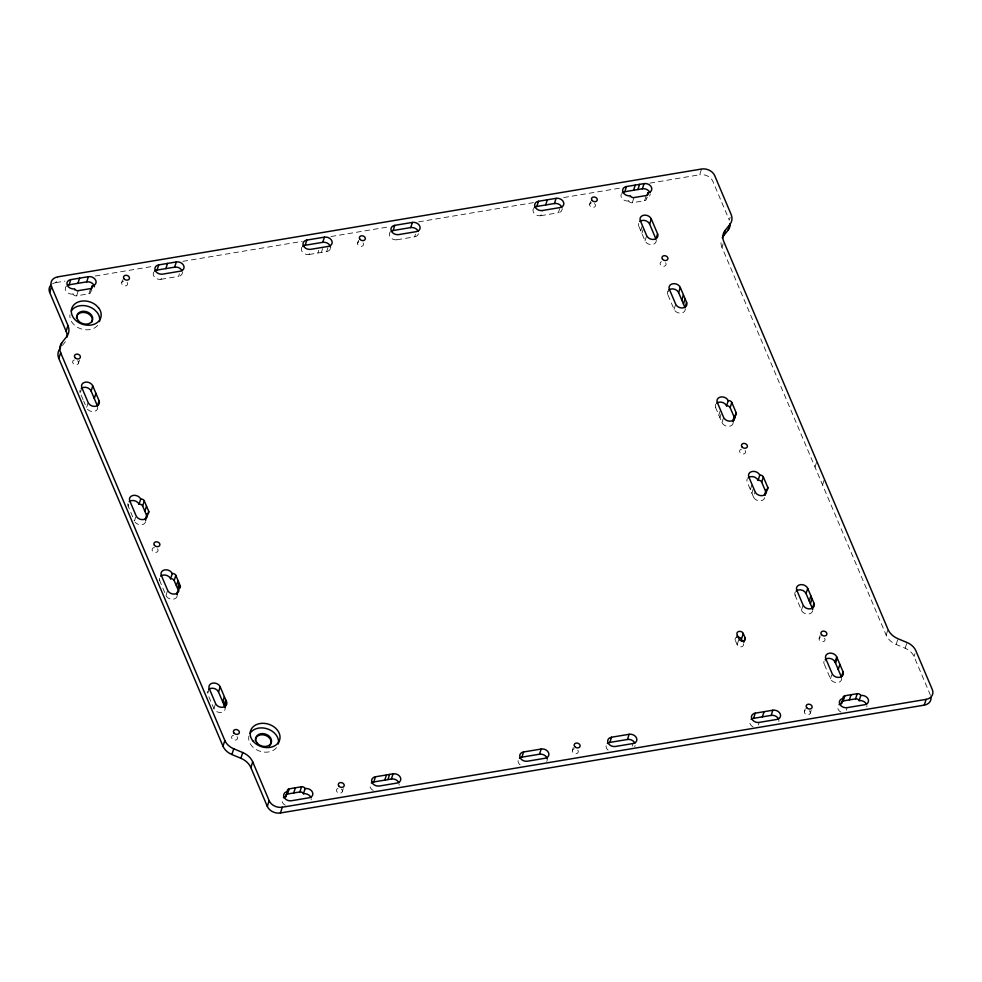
<?xml version="1.0" encoding="UTF-8"?>
<svg xmlns="http://www.w3.org/2000/svg" width="982" height="982" viewBox="0 0 982 982"><rect width="100%" height="100%" fill="white"/><g stroke="black" fill="none" stroke-linecap="round" stroke-linejoin="round"><path stroke-width="0.74" stroke-dasharray="4.91 3.68" d="M52.463 283.859A10.471 8.101 17.7 0 1 55.9 282.62L57.729 276.875M91.964 290.697A5.904 4.566 17.7 0 1 90.614 291.089A2.86 2.21 17.7 0 1 88.92 293.778L76.608 295.84A2.86 2.21 17.7 0 1 73.024 294.048L74.681 288.868M76.608 295.84L78.265 290.66M88.92 293.778L90.577 288.598M78.535 363.07L79.456 360.198M83.077 399.649L80.217 392.874L81.862 387.706M121.694 282.681L122.615 279.809M88.171 402.595L86.514 407.776L83.654 401M153.781 272.075A5.904 4.566 17.7 0 0 154.739 277.305A5.904 4.566 17.7 0 0 160.974 279.305L161.809 276.728M160.974 279.305L178.577 276.359L179.399 273.782M135.7 517.109L134.46 520.988L128.151 506.098L129.796 500.918M177.153 596.086A5.904 4.566 17.7 0 1 171.924 599.265A5.904 4.566 17.7 0 1 165.995 595.485L159.685 580.583L161.343 575.415M165.995 595.485L167.652 590.305M301.904 247.255A5.904 4.566 17.7 0 0 302.849 252.497A5.904 4.566 17.7 0 0 309.097 254.498L309.919 251.908M317.886 253.025L318.708 250.435M321.396 252.435L322.636 248.556M309.097 254.498L326.687 251.552L327.927 247.673M209.276 688.628L207.632 693.808L213.941 708.697A5.904 4.566 17.7 0 0 219.87 712.49A5.904 4.566 17.7 0 0 225.087 709.311M357.583 243.168L358.504 240.295M213.941 708.697L215.586 703.529M390.664 231.605A5.904 4.566 17.7 0 0 390.333 237.227A5.904 4.566 17.7 0 0 397.047 239.768L397.87 237.178M397.047 239.768L414.637 236.822L415.46 234.232M342.362 791.517L343.283 788.644M533.57 208.454A5.904 4.566 17.7 0 0 534.515 213.683A5.904 4.566 17.7 0 0 540.763 215.696L542.408 210.516M540.763 215.696L558.353 212.75L559.998 207.57M589.691 204.33L590.612 201.457M647.654 197.615A5.904 4.566 17.7 0 1 646.303 198.008A2.86 2.21 17.7 0 1 644.609 200.684L632.298 202.746A2.86 2.21 17.7 0 1 628.713 200.954L630.358 195.786M632.298 202.746L633.942 197.578M644.609 200.684L646.266 195.516M656.258 240.222A5.904 4.566 17.7 0 1 651.704 244.604A5.904 4.566 17.7 0 1 645.027 240.823L638.717 225.921L639.54 223.344M640.743 230.696L642.388 225.516M641.872 233.372L643.112 229.493M645.027 240.823L646.672 235.655M649.838 183.131L699.712 174.771L701.541 169.027M685.264 308.753A5.904 4.566 17.7 0 1 680.722 313.135A5.904 4.566 17.7 0 1 674.045 309.355L667.735 294.453L669.38 289.285M674.045 309.355L675.69 304.187M730.191 217.255L729.282 220.128L712.858 181.339A10.471 8.101 17.7 0 0 699.712 174.771M930.47 695.317L914.046 656.528A15.233 11.784 17.7 0 0 905.159 648.243L896.173 644.487A17.136 13.269 17.7 0 1 886.169 635.158L721.979 247.39L723.808 241.646M572.371 750.432L573.279 747.56M733.137 423.181A5.904 4.566 17.7 0 1 727.908 426.36A5.904 4.566 17.7 0 1 721.979 422.579L715.669 407.677L716.504 405.087M718.824 415.128L720.064 411.249M719.929 417.718L721.169 413.839M721.979 422.579L723.636 417.399M632.199 746.111L633.022 743.534M750.371 489.613L752.016 484.445M751.881 493.185L753.12 489.306M764.671 497.665A5.904 4.566 17.7 0 1 759.454 500.845A5.904 4.566 17.7 0 1 753.525 497.064L755.17 491.896M743.313 643.701A3.327 2.578 17.7 0 1 741.349 646.831A3.327 2.578 17.7 0 1 737.163 644.732L735.273 640.264L737.101 634.519M737.163 644.732L738.992 638.987M815.011 467.101L816.84 461.356M822.572 484.973L824.414 479.228M812.617 610.89A5.904 4.566 17.7 0 1 807.388 614.069A5.904 4.566 17.7 0 1 801.459 610.288L795.15 595.387L796.39 591.508M758.325 724.986L759.147 722.408M801.459 610.288L803.116 605.108M819.135 638.496L820.044 635.624M804.393 711.569L805.301 708.697M841.709 678.218A5.904 4.566 17.7 0 1 837.155 682.6A5.904 4.566 17.7 0 1 830.477 678.82L824.168 663.918L825.825 658.75M810.273 713.141L811.193 710.268M830.477 678.82L831.717 674.941M846.275 710.256L847.098 707.666M886.169 635.158L887.998 629.413M896.173 644.487L898.002 638.742M905.159 648.243L906.987 642.498M914.046 656.528L914.966 653.656M62.394 345.468L64.812 342.436A17.136 13.269 17.7 0 0 65.389 341.638M55.9 282.62L64.959 281.098M95.193 276.04L154.125 266.159M182.848 261.347L302.235 241.351M330.959 236.539L388.381 226.928M418.602 221.858L533.471 202.623M563.693 197.554L621.127 187.93M753.525 497.064L747.216 482.162A5.904 4.566 17.7 0 1 747.425 478.627M721.979 247.39A17.136 13.269 17.7 0 1 721.218 240.516M745.056 450.505A3.044 2.357 17.7 0 1 744.074 453.844A3.044 2.357 17.7 0 1 739.876 452.248A3.044 2.357 17.7 0 1 741.582 449.191M824.536 638.214A3.044 2.357 17.7 0 1 823.775 641.467A3.044 2.357 17.7 0 1 819.614 640.362A3.044 2.357 17.7 0 1 820.375 637.109M735.273 640.264A3.327 2.578 17.7 0 1 736.488 637.367M809.266 710.747A3.044 2.357 17.7 0 1 809.61 714.184A3.044 2.357 17.7 0 1 805.4 713.951A3.044 2.357 17.7 0 1 805.044 710.526M577.772 750.15A3.044 2.357 17.7 0 1 576.79 753.489A3.044 2.357 17.7 0 1 572.592 751.893A3.044 2.357 17.7 0 1 574.298 748.836M341.355 789.135A3.044 2.357 17.7 0 1 341.122 792.916A3.044 2.357 17.7 0 1 336.605 791.21A3.044 2.357 17.7 0 1 339.171 788.313M237.006 736.635A3.044 2.357 17.7 0 1 236.036 739.962A3.044 2.357 17.7 0 1 231.838 738.378A3.044 2.357 17.7 0 1 233.544 735.322M157.525 548.913A3.044 2.357 17.7 0 1 156.322 552.326A3.044 2.357 17.7 0 1 152.185 550.251A3.044 2.357 17.7 0 1 154.825 547.563M77.529 360.676A3.044 2.357 17.7 0 1 77.504 364.359A3.044 2.357 17.7 0 1 72.999 363.156A3.044 2.357 17.7 0 1 74.583 359.903M127.095 282.399A3.044 2.357 17.7 0 1 126.126 285.737A3.044 2.357 17.7 0 1 121.928 284.142A3.044 2.357 17.7 0 1 123.634 281.085M362.984 242.885A3.044 2.357 17.7 0 1 362.235 246.138A3.044 2.357 17.7 0 1 358.074 245.021A3.044 2.357 17.7 0 1 358.823 241.768M665.575 262.795A3.044 2.357 17.7 0 1 664.814 266.048A3.044 2.357 17.7 0 1 660.653 264.931A3.044 2.357 17.7 0 1 661.414 261.678M594.417 203.532A2.946 2.283 17.7 0 1 594.392 207.104A2.946 2.283 17.7 0 1 590.035 205.938A2.946 2.283 17.7 0 1 591.569 202.783M628.713 200.954A5.904 4.566 17.7 0 1 622.465 198.953A5.904 4.566 17.7 0 1 621.52 193.724M650.121 193.712A5.904 4.566 17.7 0 1 649.581 196.007M638.717 225.921A5.904 4.566 17.7 0 1 638.472 223.491M562.17 208.442A5.904 4.566 17.7 0 1 558.353 212.75M667.735 294.453A5.904 4.566 17.7 0 1 667.944 290.918M715.669 407.677A5.904 4.566 17.7 0 1 715.89 404.142M795.15 595.387A5.904 4.566 17.7 0 1 795.371 591.851M824.168 663.918A5.904 4.566 17.7 0 1 823.923 661.487M841.022 712.134A5.904 4.566 17.7 0 1 838.26 705.604M866.861 705.592A5.904 4.566 17.7 0 1 866.787 706.794M753.071 726.864A5.904 4.566 17.7 0 1 750.309 720.334M778.91 720.322A5.904 4.566 17.7 0 1 778.836 721.524M520.129 764.868A5.904 4.566 17.7 0 1 518.177 760.24M547.17 760.338A5.904 4.566 17.7 0 1 546.704 761.431M608.079 750.125A5.904 4.566 17.7 0 1 606.594 744.405M635.121 745.596A5.904 4.566 17.7 0 1 634.654 746.701M373.295 790.485A5.904 4.566 17.7 0 1 370.521 783.955M399.122 783.943A5.904 4.566 17.7 0 1 399.06 785.146M285.332 805.215A5.904 4.566 17.7 0 1 282.57 798.685M311.171 798.673A5.904 4.566 17.7 0 1 311.098 799.876M207.312 692.58A5.904 4.566 17.7 0 1 207.386 691.377M159.685 580.583A5.904 4.566 17.7 0 1 159.44 578.153M128.151 506.098A5.904 4.566 17.7 0 1 127.906 503.668M145.618 521.602A5.904 4.566 17.7 0 1 141.138 524.781A5.904 4.566 17.7 0 1 135.148 522.154M80.217 392.874A5.904 4.566 17.7 0 1 79.959 390.443M97.746 407.174A5.904 4.566 17.7 0 1 93.928 411.47A5.904 4.566 17.7 0 1 87.214 408.929M73.024 294.048A5.904 4.566 17.7 0 1 66.31 291.507A5.904 4.566 17.7 0 1 66.653 285.885M182.394 272.051A5.904 4.566 17.7 0 1 178.577 276.359M330.431 248.446A5.904 4.566 17.7 0 1 326.687 251.552M418.381 233.716A5.904 4.566 17.7 0 1 414.637 236.822M276.531 747.658A15.233 11.784 17.7 0 1 258.438 750.69A15.233 11.784 17.7 0 1 248.9 736.119M97.697 325.3A15.233 11.784 17.7 0 1 80.229 328.577A15.233 11.784 17.7 0 1 69.906 314.792"/><path stroke-width="1.47" d="M67.034 337.133A17.136 13.269 17.7 0 0 66.113 331.216L49.689 292.427L51.53 286.683A10.471 8.101 17.7 0 1 57.729 276.875L701.541 169.027A10.471 8.101 17.7 0 1 714.687 175.594L731.111 214.383A15.233 11.784 17.7 0 1 729.945 224.362L728.116 230.107L723.28 236.171A17.136 13.269 17.7 0 0 722.212 237.804M67.77 285.197A5.904 4.566 17.7 0 1 69.121 284.805L70.765 279.637L88.355 276.691A5.904 4.566 17.7 0 1 95.77 280.398A5.904 4.566 17.7 0 1 92.271 285.922A2.86 2.21 17.7 0 1 90.577 288.598L78.265 290.66A2.86 2.21 17.7 0 1 74.681 288.868A5.904 4.566 17.7 0 1 67.267 285.161A5.904 4.566 17.7 0 1 70.765 279.637M77.909 283.332L79.567 278.164M51.53 286.683L67.954 325.472A17.136 13.269 17.7 0 1 66.641 336.691L61.817 342.755L59.976 348.512A15.233 11.784 17.7 0 0 58.822 358.479L223 746.246A15.233 11.784 17.7 0 0 231.899 754.532L240.885 758.288A17.136 13.269 17.7 0 1 250.889 767.617L267.313 806.406A10.471 8.101 17.7 0 0 280.459 812.973L924.271 705.125A10.471 8.101 17.7 0 0 931.046 697.49M66.113 331.216L67.954 325.472M58.822 358.479L60.651 352.734A15.233 11.784 17.7 0 1 61.817 342.755M69.121 284.805L86.711 281.859L88.355 276.691M91.031 289.8L92.271 285.922M99.072 400.766L97.427 405.947L91.117 391.045L92.762 385.877A5.904 4.566 17.7 0 0 85.36 382.17A5.904 4.566 17.7 0 0 81.862 387.706L88.171 402.595A5.904 4.566 17.7 0 0 95.573 406.303A5.904 4.566 17.7 0 0 99.072 400.766L92.762 385.877M94.272 398.496L95.917 393.328M154.604 271.142A5.904 4.566 17.7 0 1 157.071 270.075L158.716 264.907L176.306 261.949A5.904 4.566 17.7 0 1 183.72 265.656A5.904 4.566 17.7 0 1 180.222 271.192L162.631 274.138A5.904 4.566 17.7 0 1 155.217 270.431A5.904 4.566 17.7 0 1 158.716 264.907M165.86 268.602L167.517 263.434M157.071 270.075L174.661 267.129L176.306 261.949M147.054 516.483L142.648 506.061A2.86 2.21 17.7 0 0 139.063 504.269L140.708 499.102A5.904 4.566 17.7 0 0 133.294 495.394A5.904 4.566 17.7 0 0 129.796 500.918L136.105 515.82A5.904 4.566 17.7 0 0 143.519 519.527A5.904 4.566 17.7 0 0 147.018 513.991A2.86 2.21 17.7 0 0 148.712 511.315L144.293 500.894A2.86 2.21 17.7 0 0 140.708 499.102M142.648 506.061L144.293 500.894M144.845 511.278L146.502 506.098M145.68 520.386A5.904 4.566 17.7 0 0 145.361 519.159L147.018 513.991M147.472 515.194L148.712 511.315M179.276 583.517L177.632 588.684L174.182 580.546A2.86 2.21 17.7 0 0 170.598 578.754L172.243 573.586A5.904 4.566 17.7 0 0 164.841 569.879A5.904 4.566 17.7 0 0 161.343 575.415L167.652 590.305A5.904 4.566 17.7 0 0 175.054 594.012A5.904 4.566 17.7 0 0 178.552 588.488A2.86 2.21 17.7 0 0 180.246 585.8L175.827 575.378A2.86 2.21 17.7 0 0 172.243 573.586M174.182 580.546L175.827 575.378M176.392 585.763L178.037 580.595M177.226 594.883A5.904 4.566 17.7 0 0 176.907 593.656L178.552 588.488M179.424 588.39L180.246 585.8M302.714 246.335A5.904 4.566 17.7 0 1 305.181 245.267L306.826 240.087L324.428 237.141A5.904 4.566 17.7 0 1 331.83 240.848A5.904 4.566 17.7 0 1 328.332 246.384L310.742 249.33A5.904 4.566 17.7 0 1 303.34 245.623A5.904 4.566 17.7 0 1 306.826 240.087M305.181 245.267L322.771 242.321L324.428 237.141M225.16 708.096A5.904 4.566 17.7 0 0 224.841 706.88L218.532 691.979L220.189 686.811A5.904 4.566 17.7 0 0 212.775 683.104A5.904 4.566 17.7 0 0 209.276 688.628L215.586 703.529A5.904 4.566 17.7 0 0 223 707.236A5.904 4.566 17.7 0 0 226.498 701.7L220.189 686.811M222.73 701.872L224.375 696.704M224.056 705.002L225.7 699.835M224.841 706.88L226.498 701.7M223 746.246L224.841 740.502L60.651 352.734M391.793 230.917A5.904 4.566 17.7 0 1 393.131 230.525L394.789 225.357L412.379 222.411A5.904 4.566 17.7 0 1 419.78 226.118A5.904 4.566 17.7 0 1 416.282 231.642L398.692 234.6A5.904 4.566 17.7 0 1 391.29 230.893A5.904 4.566 17.7 0 1 394.789 225.357M231.899 754.532L233.728 748.787A15.233 11.784 17.7 0 1 224.841 740.502M240.885 758.288L242.714 752.543L233.728 748.787M393.131 230.525L410.722 227.579L412.379 222.411M250.889 767.617L252.718 761.872A17.136 13.269 17.7 0 0 242.714 752.543M267.313 806.406L269.142 800.661L252.718 761.872M280.459 812.973L282.288 807.229L926.1 699.38A10.471 8.101 17.7 0 0 932.311 689.573L915.887 650.784A15.233 11.784 17.7 0 0 906.987 642.498L898.002 638.742A17.136 13.269 17.7 0 1 887.998 629.413L723.808 241.646A17.136 13.269 17.7 0 1 725.121 230.426L729.945 224.362M283.393 797.765A5.904 4.566 17.7 0 1 285.86 796.684L287.505 791.517A2.86 2.21 17.7 0 1 289.199 788.841L301.511 786.778A2.86 2.21 17.7 0 1 305.095 788.571A5.904 4.566 17.7 0 1 312.509 792.278A5.904 4.566 17.7 0 1 309.011 797.801L291.421 800.76A5.904 4.566 17.7 0 1 284.007 797.053A5.904 4.566 17.7 0 1 287.505 791.517M286.351 794.536A2.86 2.21 17.7 0 1 287.542 794.008L289.199 788.841M293.704 792.977L295.349 787.809M287.542 794.008L299.866 791.946L301.511 786.778M310.852 797.445A5.904 4.566 17.7 0 0 303.45 793.738L305.095 788.571M534.38 207.533A5.904 4.566 17.7 0 1 536.847 206.453L538.504 201.285L556.094 198.339A5.904 4.566 17.7 0 1 563.496 202.047A5.904 4.566 17.7 0 1 559.998 207.57L542.408 210.516A5.904 4.566 17.7 0 1 535.006 206.809A5.904 4.566 17.7 0 1 538.504 201.285M545.648 204.98L547.293 199.812M536.847 206.453L554.437 203.507L556.094 198.339M371.343 783.035A5.904 4.566 17.7 0 1 373.811 781.954L375.455 776.787L393.046 773.841A5.904 4.566 17.7 0 1 400.46 777.548A5.904 4.566 17.7 0 1 396.961 783.071L379.371 786.017A5.904 4.566 17.7 0 1 371.957 782.31A5.904 4.566 17.7 0 1 375.455 776.787M384.784 780.113L386.429 774.945M387.951 779.585L389.596 774.417M373.811 781.954L391.401 779.008L393.046 773.841M622.342 192.791A5.904 4.566 17.7 0 1 624.798 191.723L626.455 186.555L644.045 183.609A5.904 4.566 17.7 0 1 651.447 187.304A5.904 4.566 17.7 0 1 647.948 192.84A2.86 2.21 17.7 0 1 646.266 195.516L633.942 197.578A2.86 2.21 17.7 0 1 630.358 195.786A5.904 4.566 17.7 0 1 622.956 192.079A5.904 4.566 17.7 0 1 626.455 186.555M633.599 190.25L635.244 185.082M637.919 189.526L639.564 184.358M624.798 191.723L642.388 188.777L644.045 183.609M647.126 195.43L647.948 192.84M657.584 233.826L655.927 238.994L649.63 224.092L651.275 218.925A5.904 4.566 17.7 0 0 643.861 215.218A5.904 4.566 17.7 0 0 640.374 220.754L646.672 235.655A5.904 4.566 17.7 0 0 654.086 239.363A5.904 4.566 17.7 0 0 657.584 233.826L651.275 218.925M519.453 758.214A5.904 4.566 17.7 0 1 521.921 757.147L523.566 751.979L541.156 749.033A5.904 4.566 17.7 0 1 548.57 752.728A5.904 4.566 17.7 0 1 545.071 758.264L527.481 761.21A5.904 4.566 17.7 0 1 520.067 757.503A5.904 4.566 17.7 0 1 523.566 751.979M686.602 302.358L684.945 307.526L678.636 292.624L680.293 287.456A5.904 4.566 17.7 0 0 672.879 283.749A5.904 4.566 17.7 0 0 669.38 289.285L675.69 304.187A5.904 4.566 17.7 0 0 683.104 307.882A5.904 4.566 17.7 0 0 686.602 302.358L680.293 287.456M681.79 300.075L683.447 294.907M521.921 757.147L539.511 754.201L541.156 749.033M683.46 304.003L685.105 298.835M723.28 236.171L725.121 230.426M607.404 743.484A5.904 4.566 17.7 0 1 609.871 742.417L611.528 737.237L629.118 734.291A5.904 4.566 17.7 0 1 636.52 737.998A5.904 4.566 17.7 0 1 633.022 743.534L615.432 746.48A5.904 4.566 17.7 0 1 608.03 742.773A5.904 4.566 17.7 0 1 611.528 737.237M736.23 412.894L734.585 418.074L730.166 407.64A2.86 2.21 17.7 0 0 726.582 405.848L728.227 400.681A5.904 4.566 17.7 0 0 720.825 396.974A5.904 4.566 17.7 0 0 717.326 402.51L723.636 417.399A5.904 4.566 17.7 0 0 731.038 421.106A5.904 4.566 17.7 0 0 734.536 415.582A2.86 2.21 17.7 0 0 736.23 412.894L731.811 402.473A2.86 2.21 17.7 0 0 728.227 400.681M730.166 407.64L731.811 402.473M609.871 742.417L627.461 739.471L629.118 734.291M733.21 421.978A5.904 4.566 17.7 0 0 732.891 420.75L734.536 415.582M767.777 487.391L766.12 492.559L761.701 482.125A2.86 2.21 17.7 0 0 758.116 480.333L759.773 475.165A5.904 4.566 17.7 0 0 752.359 471.458A5.904 4.566 17.7 0 0 748.861 476.994L755.17 491.896A5.904 4.566 17.7 0 0 762.584 495.591A5.904 4.566 17.7 0 0 766.083 490.067A2.86 2.21 17.7 0 0 767.777 487.391L763.358 476.957A2.86 2.21 17.7 0 0 759.773 475.165M761.701 482.125L763.358 476.957M766.083 490.067L764.426 495.235A2.86 2.21 17.7 0 0 765.371 494.891M742.367 641.467L741.422 639.233L743.264 633.488A3.327 2.578 17.7 0 0 739.078 631.401A3.327 2.578 17.7 0 0 737.101 634.519L738.992 638.987A3.327 2.578 17.7 0 0 743.178 641.074A3.327 2.578 17.7 0 0 745.154 637.956L743.264 633.488M743.779 642.265L745.154 637.956M751.12 719.413A5.904 4.566 17.7 0 1 753.587 718.333L755.244 713.165L772.834 710.219A5.904 4.566 17.7 0 1 780.236 713.926A5.904 4.566 17.7 0 1 776.737 719.462L759.147 722.408A5.904 4.566 17.7 0 1 751.746 718.701A5.904 4.566 17.7 0 1 755.244 713.165M762.388 716.86L764.033 711.692M812.691 609.687A5.904 4.566 17.7 0 0 812.372 608.459L806.062 593.558L807.707 588.39A5.904 4.566 17.7 0 0 800.305 584.683A5.904 4.566 17.7 0 0 796.807 590.219L803.116 605.108A5.904 4.566 17.7 0 0 810.518 608.815A5.904 4.566 17.7 0 0 814.017 603.292L807.707 588.39M753.587 718.333L771.177 715.387L772.834 710.219M809.217 601.009L810.862 595.841M810.396 603.795L812.04 598.627M812.372 608.459L814.017 603.292M843.035 671.811L841.39 676.991L835.081 662.089L836.725 656.921A5.904 4.566 17.7 0 0 829.324 653.214A5.904 4.566 17.7 0 0 825.825 658.75L832.135 673.64A5.904 4.566 17.7 0 0 839.536 677.347A5.904 4.566 17.7 0 0 843.035 671.811L836.725 656.921M835.547 663.206L837.204 658.038M838.235 669.54L839.88 664.372M839.07 704.683A5.904 4.566 17.7 0 1 841.537 703.603L843.194 698.435A2.86 2.21 17.7 0 1 844.888 695.759L857.2 693.697A2.86 2.21 17.7 0 1 860.784 695.489A5.904 4.566 17.7 0 1 868.186 699.196A5.904 4.566 17.7 0 1 864.688 704.72L847.098 707.666A5.904 4.566 17.7 0 1 839.696 703.971A5.904 4.566 17.7 0 1 843.194 698.435M842.04 701.443A2.86 2.21 17.7 0 1 843.231 700.927L844.888 695.759M849.393 699.896L851.038 694.728M843.231 700.927L855.543 698.865L857.2 693.697M866.541 704.364A5.904 4.566 17.7 0 0 859.127 700.657L860.784 695.489M924.271 705.125L926.1 699.38M49.689 292.427A10.471 8.101 17.7 0 1 50.72 285.296M730.129 223.65A15.233 11.784 17.7 0 1 728.116 230.107M738.071 637.097A3.327 2.578 17.7 0 1 741.422 639.233M76.51 318.413A8.089 6.26 17.7 0 1 85.839 312.73A8.089 6.26 17.7 0 1 91.608 322.44M255.332 740.759A8.089 6.26 17.7 0 1 265.668 735.408A8.089 6.26 17.7 0 1 269.314 746.05M282.288 807.229A10.471 8.101 17.7 0 1 269.142 800.661M642.388 188.777A5.904 4.566 17.7 0 1 649.802 192.484M639.748 221.466A5.904 4.566 17.7 0 1 649.63 224.092M554.437 203.507A5.904 4.566 17.7 0 1 561.851 207.214M668.767 289.997A5.904 4.566 17.7 0 1 678.636 292.624M734.082 420.222A2.86 2.21 17.7 0 1 732.891 420.75M716.713 403.221A5.904 4.566 17.7 0 1 726.582 405.848M748.247 477.706A5.904 4.566 17.7 0 1 758.116 480.333M796.193 590.931A5.904 4.566 17.7 0 1 806.062 593.558M825.199 659.462A5.904 4.566 17.7 0 1 835.081 662.089M855.543 698.865A2.86 2.21 17.7 0 1 859.127 700.657M841.537 703.603A2.86 2.21 17.7 0 1 841.819 701.664M771.177 715.387A5.904 4.566 17.7 0 1 778.591 719.094M539.511 754.201A5.904 4.566 17.7 0 1 547.244 759.135M627.461 739.471A5.904 4.566 17.7 0 1 634.875 743.165M391.401 779.008A5.904 4.566 17.7 0 1 398.802 782.715M299.866 791.946A2.86 2.21 17.7 0 1 303.45 793.738M285.86 796.684A2.86 2.21 17.7 0 1 285.958 794.978M208.663 689.352A5.904 4.566 17.7 0 1 218.532 691.979M160.729 576.127A5.904 4.566 17.7 0 1 170.598 578.754M177.239 593.582A2.86 2.21 17.7 0 1 176.907 593.656M129.182 501.642A5.904 4.566 17.7 0 1 139.063 504.269M145.704 519.085A2.86 2.21 17.7 0 1 145.361 519.159M81.248 388.418A5.904 4.566 17.7 0 1 91.117 391.045M86.711 281.859A5.904 4.566 17.7 0 1 94.432 286.793M174.661 267.129A5.904 4.566 17.7 0 1 182.063 270.836M322.771 242.321A5.904 4.566 17.7 0 1 330.504 247.243M410.722 227.579A5.904 4.566 17.7 0 1 418.136 231.286M250.091 733.284A15.233 11.784 17.7 0 1 268.184 729.147A15.233 11.784 17.7 0 1 278.323 743.963M71.269 310.938A15.233 11.784 17.7 0 1 94.456 309.698L97.071 312.337A15.233 11.784 17.7 0 1 99.501 321.605M98.544 307.734L95.917 305.095A15.233 11.784 17.7 0 0 71.833 308.188A15.233 11.784 17.7 0 0 88.785 325.238A15.233 11.784 17.7 0 0 98.544 307.734M252.791 740.809A15.233 11.784 17.7 0 0 278.606 742.208A15.233 11.784 17.7 0 0 263.851 723.329A15.233 11.784 17.7 0 0 252.791 740.809M741.975 446.896A3.044 2.357 17.7 0 0 747.13 447.178A3.044 2.357 17.7 0 0 744.184 443.41A3.044 2.357 17.7 0 0 741.975 446.896M821.455 634.605A3.044 2.357 17.7 0 0 826.611 634.888A3.044 2.357 17.7 0 0 823.665 631.119A3.044 2.357 17.7 0 0 821.455 634.605M806.701 707.678A3.044 2.357 17.7 0 0 811.869 707.961A3.044 2.357 17.7 0 0 808.923 704.18A3.044 2.357 17.7 0 0 806.701 707.678M574.691 746.541A3.044 2.357 17.7 0 0 579.846 746.823A3.044 2.357 17.7 0 0 576.9 743.043A3.044 2.357 17.7 0 0 574.691 746.541M338.802 786.054A3.044 2.357 17.7 0 0 343.958 786.337A3.044 2.357 17.7 0 0 341.012 782.568A3.044 2.357 17.7 0 0 338.802 786.054M233.925 733.026A3.044 2.357 17.7 0 0 239.092 733.308A3.044 2.357 17.7 0 0 236.134 729.528A3.044 2.357 17.7 0 0 233.925 733.026M154.444 545.317A3.044 2.357 17.7 0 0 159.612 545.599A3.044 2.357 17.7 0 0 156.654 541.818A3.044 2.357 17.7 0 0 154.444 545.317M74.963 357.608A3.044 2.357 17.7 0 0 80.131 357.89A3.044 2.357 17.7 0 0 77.185 354.109A3.044 2.357 17.7 0 0 74.963 357.608M124.014 278.79A3.044 2.357 17.7 0 0 129.17 279.072A3.044 2.357 17.7 0 0 126.224 275.291A3.044 2.357 17.7 0 0 124.014 278.79M359.903 239.277A3.044 2.357 17.7 0 0 365.058 239.559A3.044 2.357 17.7 0 0 362.113 235.778A3.044 2.357 17.7 0 0 359.903 239.277M662.494 259.187A3.044 2.357 17.7 0 0 667.65 259.469A3.044 2.357 17.7 0 0 664.704 255.688A3.044 2.357 17.7 0 0 662.494 259.187M591.999 200.377A2.946 2.283 17.7 0 0 596.995 200.647A2.946 2.283 17.7 0 0 594.147 196.989A2.946 2.283 17.7 0 0 591.999 200.377M78.265 320.537A8.089 6.26 17.7 0 0 91.964 321.286A8.089 6.26 17.7 0 0 84.133 311.257A8.089 6.26 17.7 0 0 78.265 320.537M257.088 742.895A8.089 6.26 17.7 0 0 270.799 743.632A8.089 6.26 17.7 0 0 262.955 733.603A8.089 6.26 17.7 0 0 257.088 742.895"/></g></svg>
